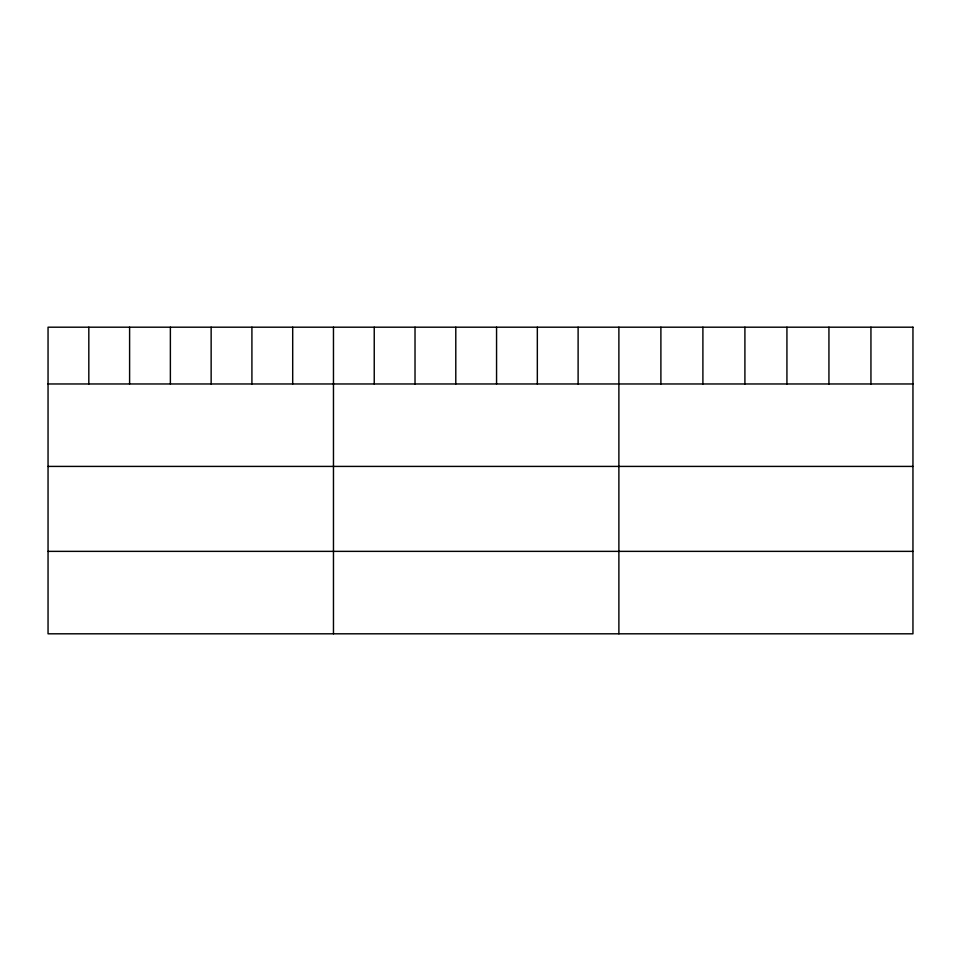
<?xml version="1.0" encoding="UTF-8"?>
<svg xmlns="http://www.w3.org/2000/svg" width="961" height="961" viewBox="0 0 961 961"><rect width="100%" height="100%" fill="white"/><g stroke="black" fill="none" stroke-linecap="round" stroke-linejoin="round"><path stroke-width="1.44" d="M48.05 383.968L912.95 383.968M48.05 466.409L912.95 466.409M48.05 551.362L912.95 551.362M870.942 327.196L870.942 383.968M828.935 327.196L828.935 383.968M786.927 327.196L786.927 383.968M744.907 327.196L744.907 383.968M702.899 327.196L702.899 383.968M660.892 327.196L660.892 383.968M618.884 327.196L618.884 633.804M578.114 327.196L578.114 383.968M537.331 327.196L537.331 383.968M496.561 327.196L496.561 383.968M455.79 327.196L455.79 383.968M415.02 327.196L415.02 383.968M374.237 327.196L374.237 383.968M333.467 327.196L333.467 633.804M292.697 327.196L292.697 383.968M251.914 327.196L251.914 383.968M211.144 327.196L211.144 383.968M170.373 327.196L170.373 383.968M129.603 327.196L129.603 383.968M88.82 327.196L88.82 383.968M912.95 327.196L48.05 327.196L48.05 633.804L912.95 633.804L912.95 327.196"/></g></svg>
